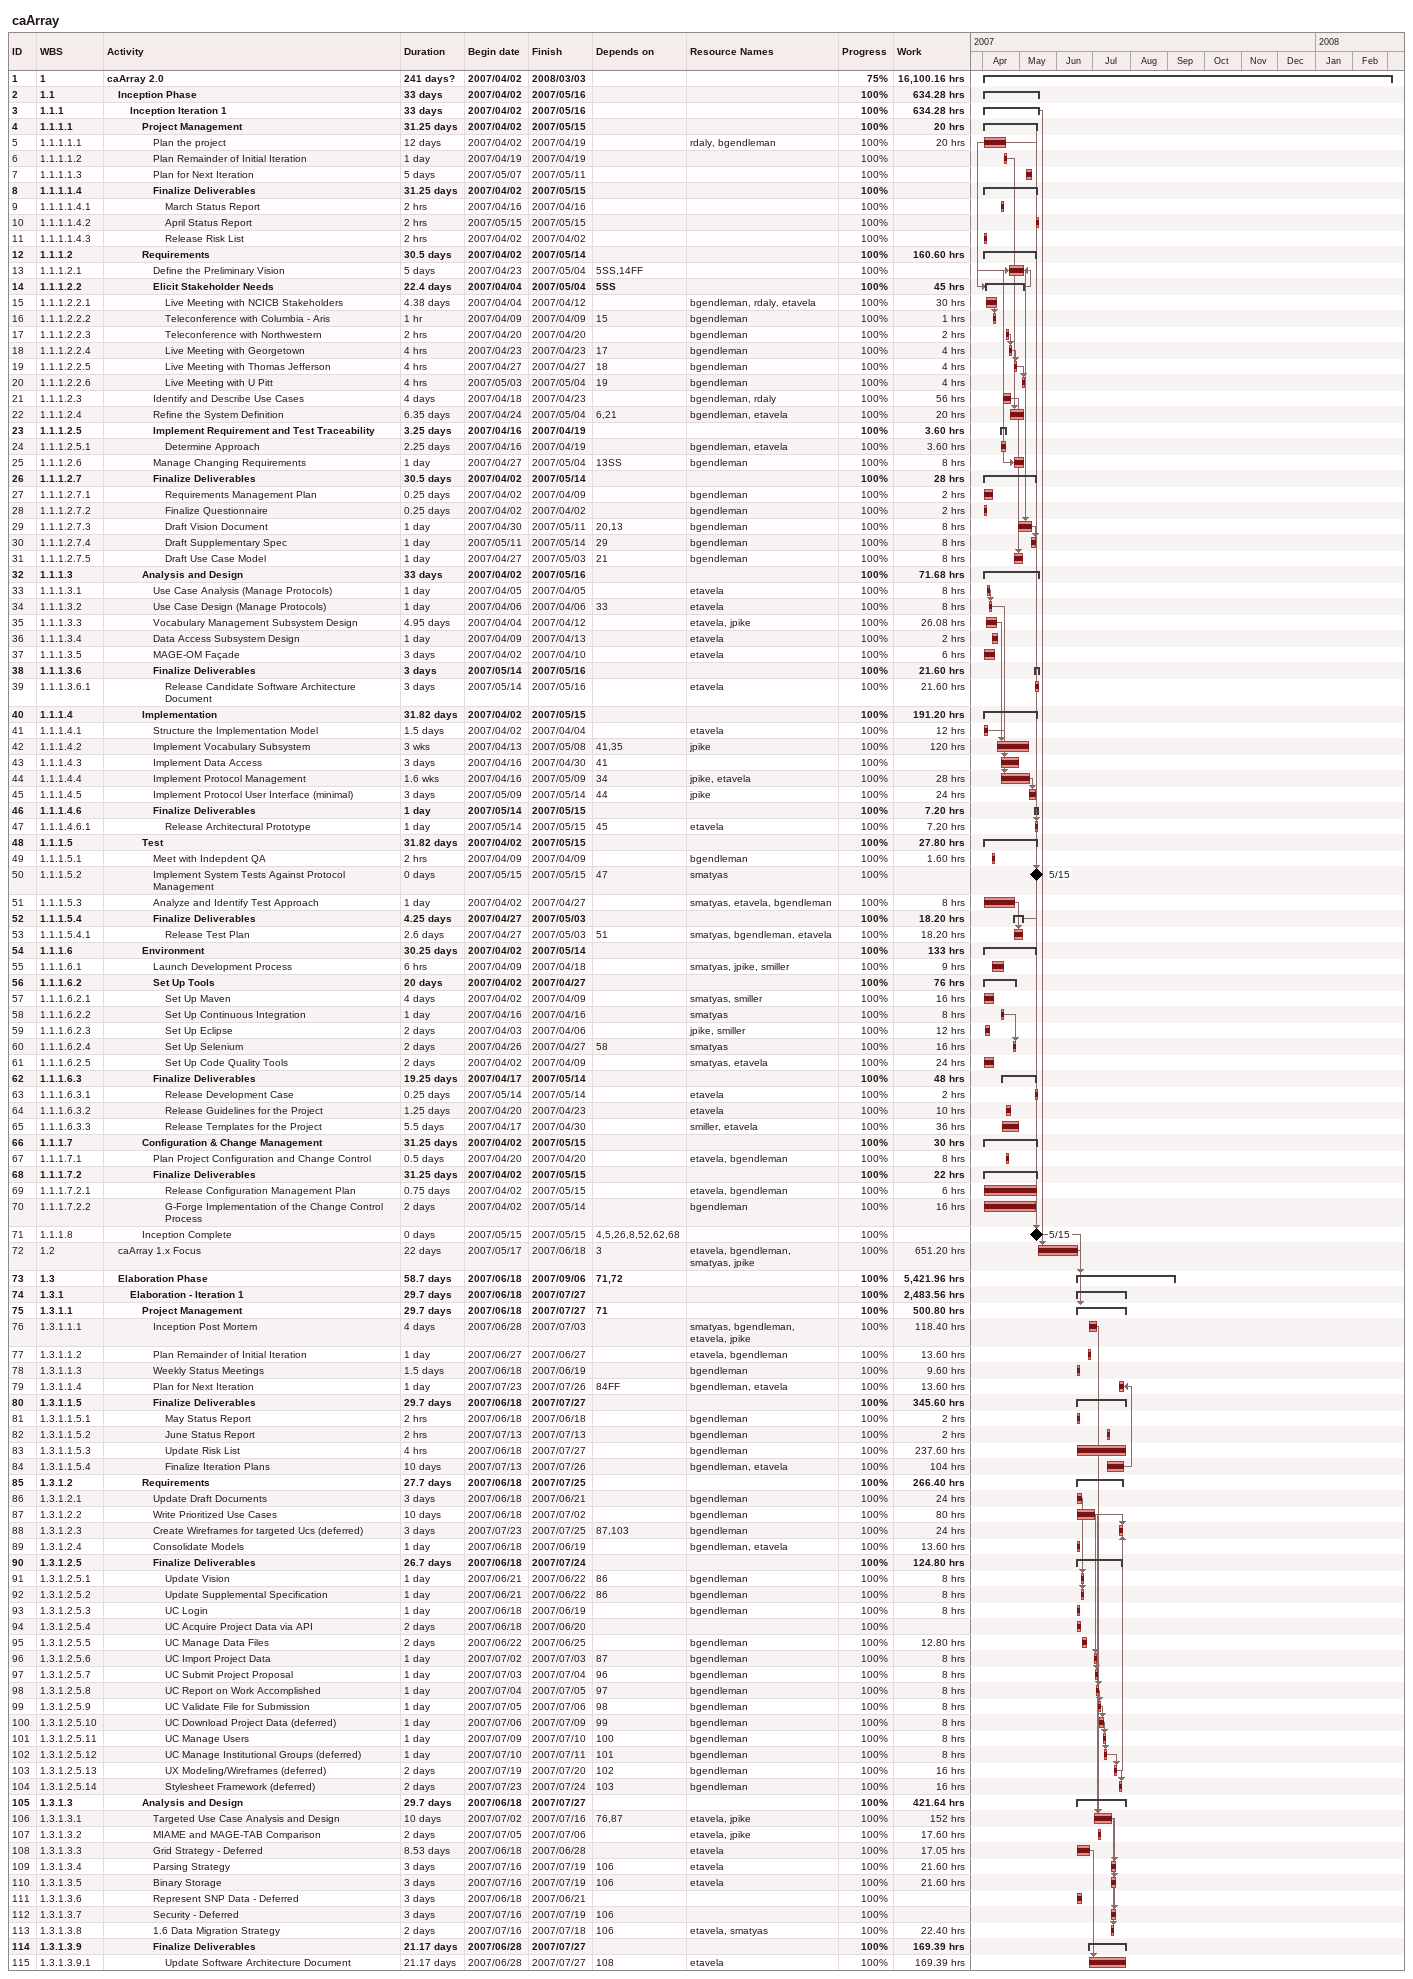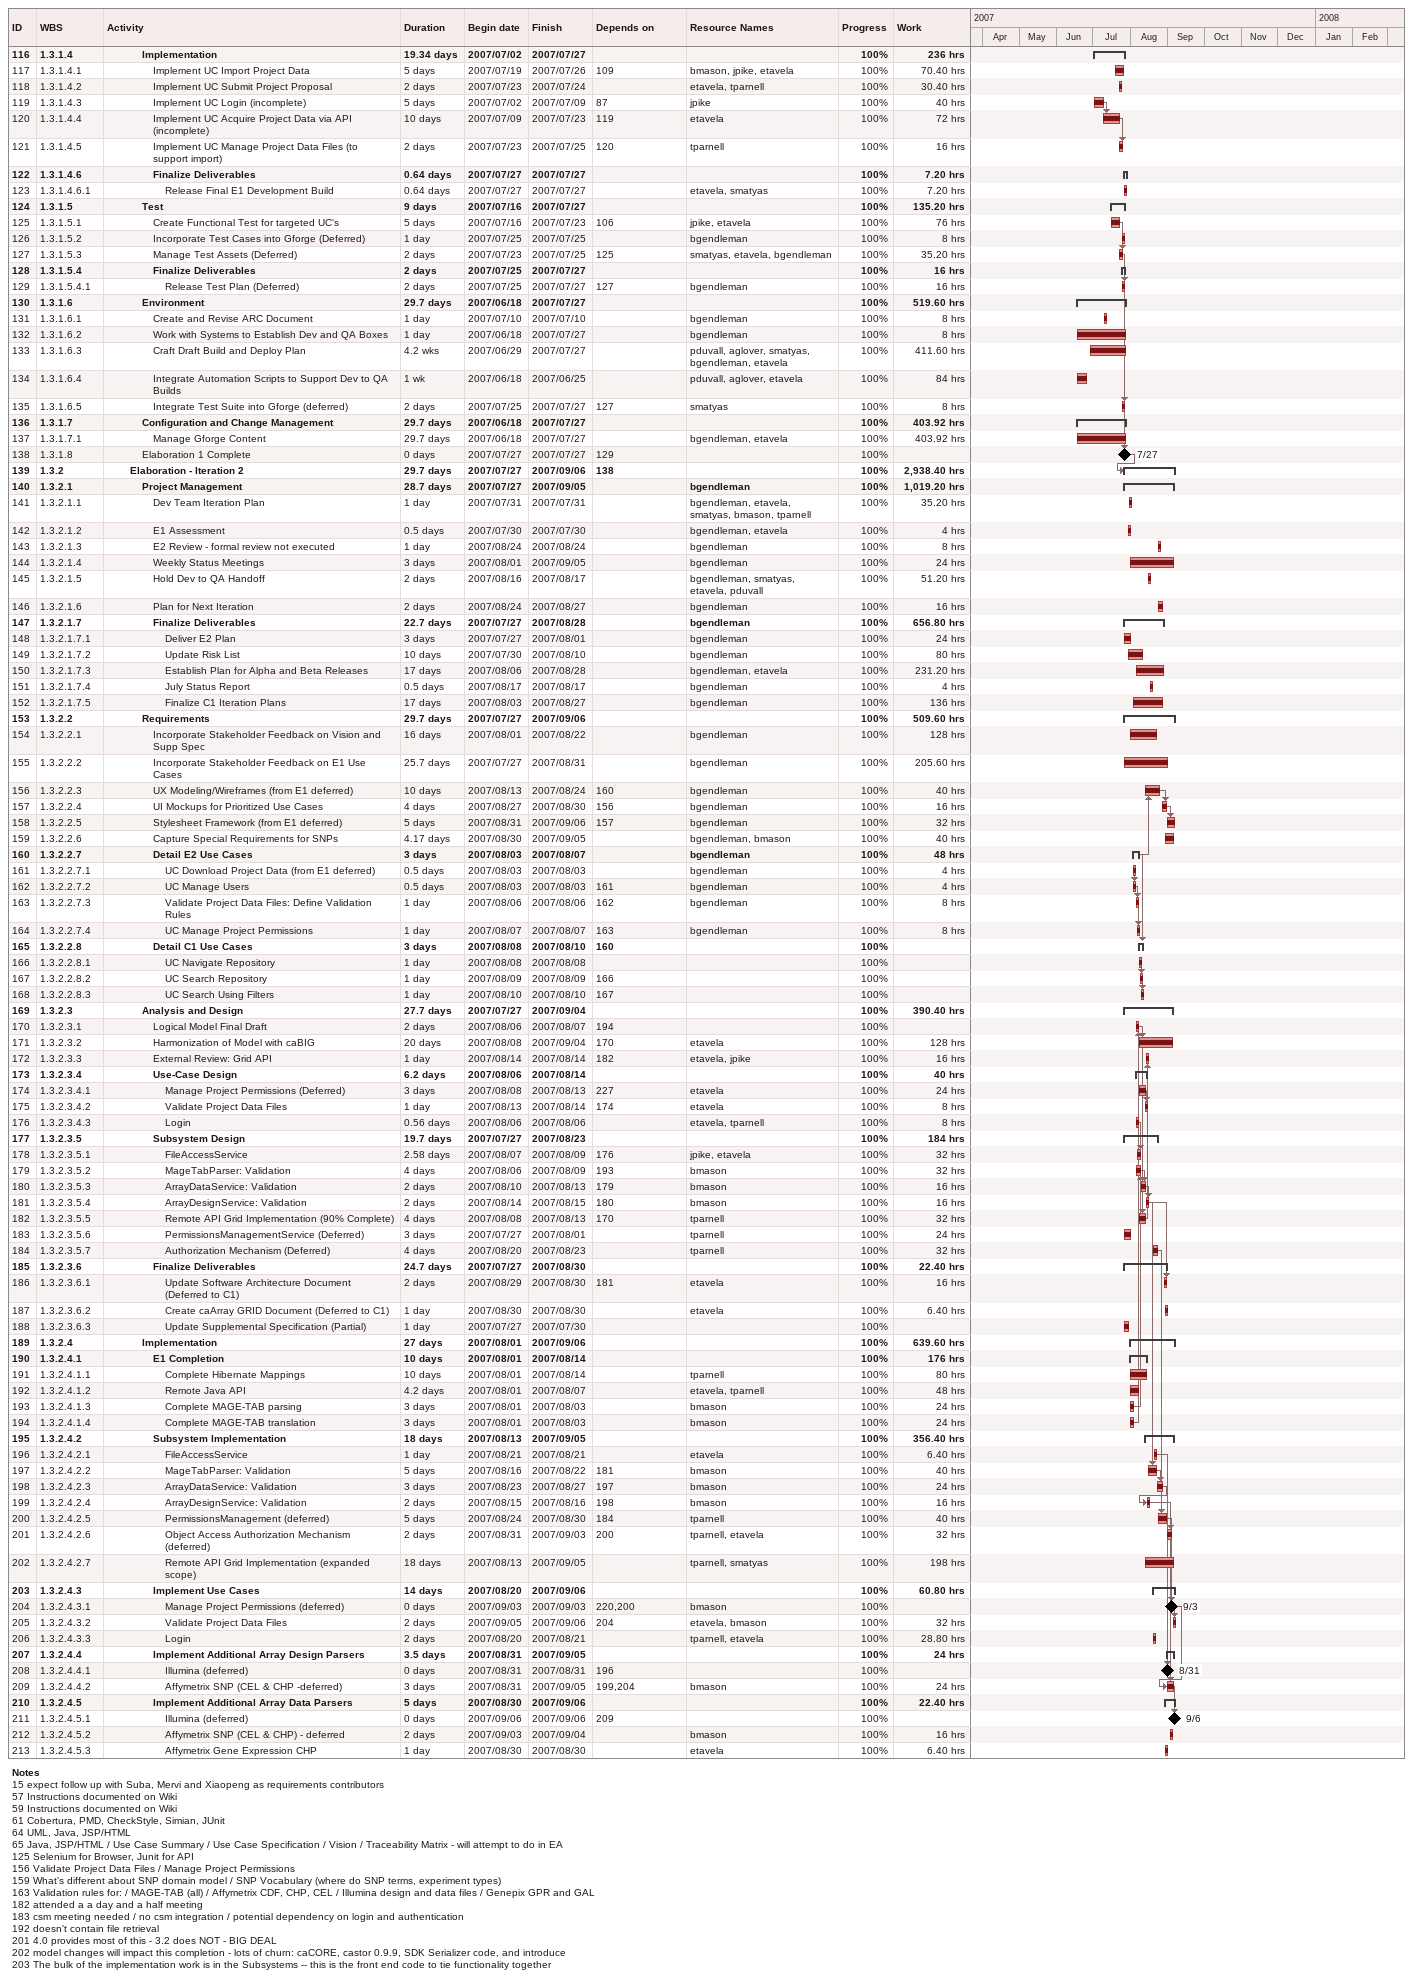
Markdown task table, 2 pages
caArray

| ID | WBS | Task | Duration | Start | Finish | Predecessors | Resources | % complete | Work (h) |
|---|---|---|---|---|---|---|---|---|---|
| 1 | 1 | **caArray 2.0** | 241d? | 2007-04-02 | 2008-03-03 |  |  | 75 | 16100.16 |
| 2 | 1.1 | **Inception Phase** | 33d | 2007-04-02 | 2007-05-16 |  |  | 100 | 634.28 |
| 3 | 1.1.1 | **Inception Iteration 1** | 33d | 2007-04-02 | 2007-05-16 |  |  | 100 | 634.28 |
| 4 | 1.1.1.1 | **Project Management** | 31.25d | 2007-04-02 | 2007-05-15 |  |  | 100 | 20 |
| 5 | 1.1.1.1.1 | Plan the project | 12d | 2007-04-02 | 2007-04-19 |  | rdaly, bgendleman | 100 | 20 |
| 6 | 1.1.1.1.2 | Plan Remainder of Initial Iteration | 1d | 2007-04-19 | 2007-04-19 |  |  | 100 |  |
| 7 | 1.1.1.1.3 | Plan for Next Iteration | 5d | 2007-05-07 | 2007-05-11 |  |  | 100 |  |
| 8 | 1.1.1.1.4 | **Finalize Deliverables** | 31.25d | 2007-04-02 | 2007-05-15 |  |  | 100 |  |
| 9 | 1.1.1.1.4.1 | March Status Report | 2h | 2007-04-16 | 2007-04-16 |  |  | 100 |  |
| 10 | 1.1.1.1.4.2 | April Status Report | 2h | 2007-05-15 | 2007-05-15 |  |  | 100 |  |
| 11 | 1.1.1.1.4.3 | Release Risk List | 2h | 2007-04-02 | 2007-04-02 |  |  | 100 |  |
| 12 | 1.1.1.2 | **Requirements** | 30.5d | 2007-04-02 | 2007-05-14 |  |  | 100 | 160.60 |
| 13 | 1.1.1.2.1 | Define the Preliminary Vision | 5d | 2007-04-23 | 2007-05-04 | 5SS, 14FF |  | 100 |  |
| 14 | 1.1.1.2.2 | **Elicit Stakeholder Needs** | 22.4d | 2007-04-04 | 2007-05-04 | 5SS |  | 100 | 45 |
| 15 | 1.1.1.2.2.1 | Live Meeting with NCICB Stakeholders | 4.38d | 2007-04-04 | 2007-04-12 |  | bgendleman, rdaly, etavela | 100 | 30 |
| 16 | 1.1.1.2.2.2 | Teleconference with Columbia - Aris | 1h | 2007-04-09 | 2007-04-09 | 15 | bgendleman | 100 | 1 |
| 17 | 1.1.1.2.2.3 | Teleconference with Northwestern | 2h | 2007-04-20 | 2007-04-20 |  | bgendleman | 100 | 2 |
| 18 | 1.1.1.2.2.4 | Live Meeting with Georgetown | 4h | 2007-04-23 | 2007-04-23 | 17 | bgendleman | 100 | 4 |
| 19 | 1.1.1.2.2.5 | Live Meeting with Thomas Jefferson | 4h | 2007-04-27 | 2007-04-27 | 18 | bgendleman | 100 | 4 |
| 20 | 1.1.1.2.2.6 | Live Meeting with U Pitt | 4h | 2007-05-03 | 2007-05-04 | 19 | bgendleman | 100 | 4 |
| 21 | 1.1.1.2.3 | Identify and Describe Use Cases | 4d | 2007-04-18 | 2007-04-23 |  | bgendleman, rdaly | 100 | 56 |
| 22 | 1.1.1.2.4 | Refine the System Definition | 6.35d | 2007-04-24 | 2007-05-04 | 6, 21 | bgendleman, etavela | 100 | 20 |
| 23 | 1.1.1.2.5 | **Implement Requirement and Test Traceability** | 3.25d | 2007-04-16 | 2007-04-19 |  |  | 100 | 3.60 |
| 24 | 1.1.1.2.5.1 | Determine Approach | 2.25d | 2007-04-16 | 2007-04-19 |  | bgendleman, etavela | 100 | 3.60 |
| 25 | 1.1.1.2.6 | Manage Changing Requirements | 1d | 2007-04-27 | 2007-05-04 | 13SS | bgendleman | 100 | 8 |
| 26 | 1.1.1.2.7 | **Finalize Deliverables** | 30.5d | 2007-04-02 | 2007-05-14 |  |  | 100 | 28 |
| 27 | 1.1.1.2.7.1 | Requirements Management Plan | 0.25d | 2007-04-02 | 2007-04-09 |  | bgendleman | 100 | 2 |
| 28 | 1.1.1.2.7.2 | Finalize Questionnaire | 0.25d | 2007-04-02 | 2007-04-02 |  | bgendleman | 100 | 2 |
| 29 | 1.1.1.2.7.3 | Draft Vision Document | 1d | 2007-04-30 | 2007-05-11 | 20, 13 | bgendleman | 100 | 8 |
| 30 | 1.1.1.2.7.4 | Draft Supplementary Spec | 1d | 2007-05-11 | 2007-05-14 | 29 | bgendleman | 100 | 8 |
| 31 | 1.1.1.2.7.5 | Draft Use Case Model | 1d | 2007-04-27 | 2007-05-03 | 21 | bgendleman | 100 | 8 |
| 32 | 1.1.1.3 | **Analysis and Design** | 33d | 2007-04-02 | 2007-05-16 |  |  | 100 | 71.68 |
| 33 | 1.1.1.3.1 | Use Case Analysis (Manage Protocols) | 1d | 2007-04-05 | 2007-04-05 |  | etavela | 100 | 8 |
| 34 | 1.1.1.3.2 | Use Case Design (Manage Protocols) | 1d | 2007-04-06 | 2007-04-06 | 33 | etavela | 100 | 8 |
| 35 | 1.1.1.3.3 | Vocabulary Management Subsystem Design | 4.95d | 2007-04-04 | 2007-04-12 |  | etavela, jpike | 100 | 26.08 |
| 36 | 1.1.1.3.4 | Data Access Subsystem Design | 1d | 2007-04-09 | 2007-04-13 |  | etavela | 100 | 2 |
| 37 | 1.1.1.3.5 | MAGE-OM Façade | 3d | 2007-04-02 | 2007-04-10 |  | etavela | 100 | 6 |
| 38 | 1.1.1.3.6 | **Finalize Deliverables** | 3d | 2007-05-14 | 2007-05-16 |  |  | 100 | 21.60 |
| 39 | 1.1.1.3.6.1 | Release Candidate Software Architecture Document | 3d | 2007-05-14 | 2007-05-16 |  | etavela | 100 | 21.60 |
| 40 | 1.1.1.4 | **Implementation** | 31.82d | 2007-04-02 | 2007-05-15 |  |  | 100 | 191.20 |
| 41 | 1.1.1.4.1 | Structure the Implementation Model | 1.5d | 2007-04-02 | 2007-04-04 |  | etavela | 100 | 12 |
| 42 | 1.1.1.4.2 | Implement Vocabulary Subsystem | 3w | 2007-04-13 | 2007-05-08 | 41, 35 | jpike | 100 | 120 |
| 43 | 1.1.1.4.3 | Implement Data Access | 3d | 2007-04-16 | 2007-04-30 | 41 |  | 100 |  |
| 44 | 1.1.1.4.4 | Implement Protocol Management | 1.6w | 2007-04-16 | 2007-05-09 | 34 | jpike, etavela | 100 | 28 |
| 45 | 1.1.1.4.5 | Implement Protocol User Interface (minimal) | 3d | 2007-05-09 | 2007-05-14 | 44 | jpike | 100 | 24 |
| 46 | 1.1.1.4.6 | **Finalize Deliverables** | 1d | 2007-05-14 | 2007-05-15 |  |  | 100 | 7.20 |
| 47 | 1.1.1.4.6.1 | Release Architectural Prototype | 1d | 2007-05-14 | 2007-05-15 | 45 | etavela | 100 | 7.20 |
| 48 | 1.1.1.5 | **Test** | 31.82d | 2007-04-02 | 2007-05-15 |  |  | 100 | 27.80 |
| 49 | 1.1.1.5.1 | Meet with Indepdent QA | 2h | 2007-04-09 | 2007-04-09 |  | bgendleman | 100 | 1.60 |
| 50 | 1.1.1.5.2 | Implement System Tests Against Protocol Management | 0d | 2007-05-15 | 2007-05-15 | 47 | smatyas | 100 |  |
| 51 | 1.1.1.5.3 | Analyze and Identify Test Approach | 1d | 2007-04-02 | 2007-04-27 |  | smatyas, etavela, bgendleman | 100 | 8 |
| 52 | 1.1.1.5.4 | **Finalize Deliverables** | 4.25d | 2007-04-27 | 2007-05-03 |  |  | 100 | 18.20 |
| 53 | 1.1.1.5.4.1 | Release Test Plan | 2.6d | 2007-04-27 | 2007-05-03 | 51 | smatyas, bgendleman, etavela | 100 | 18.20 |
| 54 | 1.1.1.6 | **Environment** | 30.25d | 2007-04-02 | 2007-05-14 |  |  | 100 | 133 |
| 55 | 1.1.1.6.1 | Launch Development Process | 6h | 2007-04-09 | 2007-04-18 |  | smatyas, jpike, smiller | 100 | 9 |
| 56 | 1.1.1.6.2 | **Set Up Tools** | 20d | 2007-04-02 | 2007-04-27 |  |  | 100 | 76 |
| 57 | 1.1.1.6.2.1 | Set Up Maven | 4d | 2007-04-02 | 2007-04-09 |  | smatyas, smiller | 100 | 16 |
| 58 | 1.1.1.6.2.2 | Set Up Continuous Integration | 1d | 2007-04-16 | 2007-04-16 |  | smatyas | 100 | 8 |
| 59 | 1.1.1.6.2.3 | Set Up Eclipse | 2d | 2007-04-03 | 2007-04-06 |  | jpike, smiller | 100 | 12 |
| 60 | 1.1.1.6.2.4 | Set Up Selenium | 2d | 2007-04-26 | 2007-04-27 | 58 | smatyas | 100 | 16 |
| 61 | 1.1.1.6.2.5 | Set Up Code Quality Tools | 2d | 2007-04-02 | 2007-04-09 |  | smatyas, etavela | 100 | 24 |
| 62 | 1.1.1.6.3 | **Finalize Deliverables** | 19.25d | 2007-04-17 | 2007-05-14 |  |  | 100 | 48 |
| 63 | 1.1.1.6.3.1 | Release Development Case | 0.25d | 2007-05-14 | 2007-05-14 |  | etavela | 100 | 2 |
| 64 | 1.1.1.6.3.2 | Release Guidelines for the Project | 1.25d | 2007-04-20 | 2007-04-23 |  | etavela | 100 | 10 |
| 65 | 1.1.1.6.3.3 | Release Templates for the Project | 5.5d | 2007-04-17 | 2007-04-30 |  | smiller, etavela | 100 | 36 |
| 66 | 1.1.1.7 | **Configuration & Change Management** | 31.25d | 2007-04-02 | 2007-05-15 |  |  | 100 | 30 |
| 67 | 1.1.1.7.1 | Plan Project Configuration and Change Control | 0.5d | 2007-04-20 | 2007-04-20 |  | etavela, bgendleman | 100 | 8 |
| 68 | 1.1.1.7.2 | **Finalize Deliverables** | 31.25d | 2007-04-02 | 2007-05-15 |  |  | 100 | 22 |
| 69 | 1.1.1.7.2.1 | Release Configuration Management Plan | 0.75d | 2007-04-02 | 2007-05-15 |  | etavela, bgendleman | 100 | 6 |
| 70 | 1.1.1.7.2.2 | G-Forge Implementation of the Change Control Process | 2d | 2007-04-02 | 2007-05-14 |  | bgendleman | 100 | 16 |
| 71 | 1.1.1.8 | Inception Complete | 0d | 2007-05-15 | 2007-05-15 | 4, 5, 26, 8, 52, 62, 68 |  | 100 |  |
| 72 | 1.2 | caArray 1.x Focus | 22d | 2007-05-17 | 2007-06-18 | 3 | etavela, bgendleman, smatyas, jpike | 100 | 651.20 |
| 73 | 1.3 | **Elaboration Phase** | 58.7d | 2007-06-18 | 2007-09-06 | 71, 72 |  | 100 | 5421.96 |
| 74 | 1.3.1 | **Elaboration - Iteration 1** | 29.7d | 2007-06-18 | 2007-07-27 |  |  | 100 | 2483.56 |
| 75 | 1.3.1.1 | **Project Management** | 29.7d | 2007-06-18 | 2007-07-27 | 71 |  | 100 | 500.80 |
| 76 | 1.3.1.1.1 | Inception Post Mortem | 4d | 2007-06-28 | 2007-07-03 |  | smatyas, bgendleman, etavela, jpike | 100 | 118.40 |
| 77 | 1.3.1.1.2 | Plan Remainder of Initial Iteration | 1d | 2007-06-27 | 2007-06-27 |  | etavela, bgendleman | 100 | 13.60 |
| 78 | 1.3.1.1.3 | Weekly Status Meetings | 1.5d | 2007-06-18 | 2007-06-19 |  | bgendleman | 100 | 9.60 |
| 79 | 1.3.1.1.4 | Plan for Next Iteration | 1d | 2007-07-23 | 2007-07-26 | 84FF | bgendleman, etavela | 100 | 13.60 |
| 80 | 1.3.1.1.5 | **Finalize Deliverables** | 29.7d | 2007-06-18 | 2007-07-27 |  |  | 100 | 345.60 |
| 81 | 1.3.1.1.5.1 | May Status Report | 2h | 2007-06-18 | 2007-06-18 |  | bgendleman | 100 | 2 |
| 82 | 1.3.1.1.5.2 | June Status Report | 2h | 2007-07-13 | 2007-07-13 |  | bgendleman | 100 | 2 |
| 83 | 1.3.1.1.5.3 | Update Risk List | 4h | 2007-06-18 | 2007-07-27 |  | bgendleman | 100 | 237.60 |
| 84 | 1.3.1.1.5.4 | Finalize Iteration Plans | 10d | 2007-07-13 | 2007-07-26 |  | bgendleman, etavela | 100 | 104 |
| 85 | 1.3.1.2 | **Requirements** | 27.7d | 2007-06-18 | 2007-07-25 |  |  | 100 | 266.40 |
| 86 | 1.3.1.2.1 | Update Draft Documents | 3d | 2007-06-18 | 2007-06-21 |  | bgendleman | 100 | 24 |
| 87 | 1.3.1.2.2 | Write Prioritized Use Cases | 10d | 2007-06-18 | 2007-07-02 |  | bgendleman | 100 | 80 |
| 88 | 1.3.1.2.3 | Create Wireframes for targeted Ucs (deferred) | 3d | 2007-07-23 | 2007-07-25 | 87, 103 | bgendleman | 100 | 24 |
| 89 | 1.3.1.2.4 | Consolidate Models | 1d | 2007-06-18 | 2007-06-19 |  | bgendleman, etavela | 100 | 13.60 |
| 90 | 1.3.1.2.5 | **Finalize Deliverables** | 26.7d | 2007-06-18 | 2007-07-24 |  |  | 100 | 124.80 |
| 91 | 1.3.1.2.5.1 | Update Vision | 1d | 2007-06-21 | 2007-06-22 | 86 | bgendleman | 100 | 8 |
| 92 | 1.3.1.2.5.2 | Update Supplemental Specification | 1d | 2007-06-21 | 2007-06-22 | 86 | bgendleman | 100 | 8 |
| 93 | 1.3.1.2.5.3 | UC Login | 1d | 2007-06-18 | 2007-06-19 |  | bgendleman | 100 | 8 |
| 94 | 1.3.1.2.5.4 | UC Acquire Project Data via API | 2d | 2007-06-18 | 2007-06-20 |  |  | 100 |  |
| 95 | 1.3.1.2.5.5 | UC Manage Data Files | 2d | 2007-06-22 | 2007-06-25 |  | bgendleman | 100 | 12.80 |
| 96 | 1.3.1.2.5.6 | UC Import Project Data | 1d | 2007-07-02 | 2007-07-03 | 87 | bgendleman | 100 | 8 |
| 97 | 1.3.1.2.5.7 | UC Submit Project Proposal | 1d | 2007-07-03 | 2007-07-04 | 96 | bgendleman | 100 | 8 |
| 98 | 1.3.1.2.5.8 | UC Report on Work Accomplished | 1d | 2007-07-04 | 2007-07-05 | 97 | bgendleman | 100 | 8 |
| 99 | 1.3.1.2.5.9 | UC Validate File for Submission | 1d | 2007-07-05 | 2007-07-06 | 98 | bgendleman | 100 | 8 |
| 100 | 1.3.1.2.5.10 | UC Download Project Data (deferred) | 1d | 2007-07-06 | 2007-07-09 | 99 | bgendleman | 100 | 8 |
| 101 | 1.3.1.2.5.11 | UC Manage Users | 1d | 2007-07-09 | 2007-07-10 | 100 | bgendleman | 100 | 8 |
| 102 | 1.3.1.2.5.12 | UC Manage Institutional Groups (deferred) | 1d | 2007-07-10 | 2007-07-11 | 101 | bgendleman | 100 | 8 |
| 103 | 1.3.1.2.5.13 | UX Modeling/Wireframes (deferred) | 2d | 2007-07-19 | 2007-07-20 | 102 | bgendleman | 100 | 16 |
| 104 | 1.3.1.2.5.14 | Stylesheet Framework (deferred) | 2d | 2007-07-23 | 2007-07-24 | 103 | bgendleman | 100 | 16 |
| 105 | 1.3.1.3 | **Analysis and Design** | 29.7d | 2007-06-18 | 2007-07-27 |  |  | 100 | 421.64 |
| 106 | 1.3.1.3.1 | Targeted Use Case Analysis and Design | 10d | 2007-07-02 | 2007-07-16 | 76, 87 | etavela, jpike | 100 | 152 |
| 107 | 1.3.1.3.2 | MIAME and MAGE-TAB Comparison | 2d | 2007-07-05 | 2007-07-06 |  | etavela, jpike | 100 | 17.60 |
| 108 | 1.3.1.3.3 | Grid Strategy - Deferred | 8.53d | 2007-06-18 | 2007-06-28 |  | etavela | 100 | 17.05 |
| 109 | 1.3.1.3.4 | Parsing Strategy | 3d | 2007-07-16 | 2007-07-19 | 106 | etavela | 100 | 21.60 |
| 110 | 1.3.1.3.5 | Binary Storage | 3d | 2007-07-16 | 2007-07-19 | 106 | etavela | 100 | 21.60 |
| 111 | 1.3.1.3.6 | Represent SNP Data - Deferred | 3d | 2007-06-18 | 2007-06-21 |  |  | 100 |  |
| 112 | 1.3.1.3.7 | Security - Deferred | 3d | 2007-07-16 | 2007-07-19 | 106 |  | 100 |  |
| 113 | 1.3.1.3.8 | 1.6 Data Migration Strategy | 2d | 2007-07-16 | 2007-07-18 | 106 | etavela, smatyas | 100 | 22.40 |
| 114 | 1.3.1.3.9 | **Finalize Deliverables** | 21.17d | 2007-06-28 | 2007-07-27 |  |  | 100 | 169.39 |
| 115 | 1.3.1.3.9.1 | Update Software Architecture Document | 21.17d | 2007-06-28 | 2007-07-27 | 108 | etavela | 100 | 169.39 |
| 116 | 1.3.1.4 | **Implementation** | 19.34d | 2007-07-02 | 2007-07-27 |  |  | 100 | 236 |
| 117 | 1.3.1.4.1 | Implement UC Import Project Data | 5d | 2007-07-19 | 2007-07-26 | 109 | bmason, jpike, etavela | 100 | 70.40 |
| 118 | 1.3.1.4.2 | Implement UC Submit Project Proposal | 2d | 2007-07-23 | 2007-07-24 |  | etavela, tparnell | 100 | 30.40 |
| 119 | 1.3.1.4.3 | Implement UC Login (incomplete) | 5d | 2007-07-02 | 2007-07-09 | 87 | jpike | 100 | 40 |
| 120 | 1.3.1.4.4 | Implement UC Acquire Project Data via API (incomplete) | 10d | 2007-07-09 | 2007-07-23 | 119 | etavela | 100 | 72 |
| 121 | 1.3.1.4.5 | Implement UC Manage Project Data Files (to support import) | 2d | 2007-07-23 | 2007-07-25 | 120 | tparnell | 100 | 16 |
| 122 | 1.3.1.4.6 | **Finalize Deliverables** | 0.64d | 2007-07-27 | 2007-07-27 |  |  | 100 | 7.20 |
| 123 | 1.3.1.4.6.1 | Release Final E1 Development Build | 0.64d | 2007-07-27 | 2007-07-27 |  | etavela, smatyas | 100 | 7.20 |
| 124 | 1.3.1.5 | **Test** | 9d | 2007-07-16 | 2007-07-27 |  |  | 100 | 135.20 |
| 125 | 1.3.1.5.1 | Create Functional Test for targeted UC's | 5d | 2007-07-16 | 2007-07-23 | 106 | jpike, etavela | 100 | 76 |
| 126 | 1.3.1.5.2 | Incorporate Test Cases into Gforge (Deferred) | 1d | 2007-07-25 | 2007-07-25 |  | bgendleman | 100 | 8 |
| 127 | 1.3.1.5.3 | Manage Test Assets (Deferred) | 2d | 2007-07-23 | 2007-07-25 | 125 | smatyas, etavela, bgendleman | 100 | 35.20 |
| 128 | 1.3.1.5.4 | **Finalize Deliverables** | 2d | 2007-07-25 | 2007-07-27 |  |  | 100 | 16 |
| 129 | 1.3.1.5.4.1 | Release Test Plan (Deferred) | 2d | 2007-07-25 | 2007-07-27 | 127 | bgendleman | 100 | 16 |
| 130 | 1.3.1.6 | **Environment** | 29.7d | 2007-06-18 | 2007-07-27 |  |  | 100 | 519.60 |
| 131 | 1.3.1.6.1 | Create and Revise ARC Document | 1d | 2007-07-10 | 2007-07-10 |  | bgendleman | 100 | 8 |
| 132 | 1.3.1.6.2 | Work with Systems to Establish Dev and QA Boxes | 1d | 2007-06-18 | 2007-07-27 |  | bgendleman | 100 | 8 |
| 133 | 1.3.1.6.3 | Craft Draft Build and Deploy Plan | 4.2w | 2007-06-29 | 2007-07-27 |  | pduvall, aglover, smatyas, bgendleman, etavela | 100 | 411.60 |
| 134 | 1.3.1.6.4 | Integrate Automation Scripts to Support Dev to QA Builds | 1w | 2007-06-18 | 2007-06-25 |  | pduvall, aglover, etavela | 100 | 84 |
| 135 | 1.3.1.6.5 | Integrate Test Suite into Gforge (deferred) | 2d | 2007-07-25 | 2007-07-27 | 127 | smatyas | 100 | 8 |
| 136 | 1.3.1.7 | **Configuration and Change Management** | 29.7d | 2007-06-18 | 2007-07-27 |  |  | 100 | 403.92 |
| 137 | 1.3.1.7.1 | Manage Gforge Content | 29.7d | 2007-06-18 | 2007-07-27 |  | bgendleman, etavela | 100 | 403.92 |
| 138 | 1.3.1.8 | Elaboration 1 Complete | 0d | 2007-07-27 | 2007-07-27 | 129 |  | 100 |  |
| 139 | 1.3.2 | **Elaboration - Iteration 2** | 29.7d | 2007-07-27 | 2007-09-06 | 138 |  | 100 | 2938.40 |
| 140 | 1.3.2.1 | **Project Management** | 28.7d | 2007-07-27 | 2007-09-05 |  | bgendleman | 100 | 1019.20 |
| 141 | 1.3.2.1.1 | Dev Team Iteration Plan | 1d | 2007-07-31 | 2007-07-31 |  | bgendleman, etavela, smatyas, bmason, tparnell | 100 | 35.20 |
| 142 | 1.3.2.1.2 | E1 Assessment | 0.5d | 2007-07-30 | 2007-07-30 |  | bgendleman, etavela | 100 | 4 |
| 143 | 1.3.2.1.3 | E2 Review - formal review not executed | 1d | 2007-08-24 | 2007-08-24 |  | bgendleman | 100 | 8 |
| 144 | 1.3.2.1.4 | Weekly Status Meetings | 3d | 2007-08-01 | 2007-09-05 |  | bgendleman | 100 | 24 |
| 145 | 1.3.2.1.5 | Hold Dev to QA Handoff | 2d | 2007-08-16 | 2007-08-17 |  | bgendleman, smatyas, etavela, pduvall | 100 | 51.20 |
| 146 | 1.3.2.1.6 | Plan for Next Iteration | 2d | 2007-08-24 | 2007-08-27 |  | bgendleman | 100 | 16 |
| 147 | 1.3.2.1.7 | **Finalize Deliverables** | 22.7d | 2007-07-27 | 2007-08-28 |  | bgendleman | 100 | 656.80 |
| 148 | 1.3.2.1.7.1 | Deliver E2 Plan | 3d | 2007-07-27 | 2007-08-01 |  | bgendleman | 100 | 24 |
| 149 | 1.3.2.1.7.2 | Update Risk List | 10d | 2007-07-30 | 2007-08-10 |  | bgendleman | 100 | 80 |
| 150 | 1.3.2.1.7.3 | Establish Plan for Alpha and Beta Releases | 17d | 2007-08-06 | 2007-08-28 |  | bgendleman, etavela | 100 | 231.20 |
| 151 | 1.3.2.1.7.4 | July Status Report | 0.5d | 2007-08-17 | 2007-08-17 |  | bgendleman | 100 | 4 |
| 152 | 1.3.2.1.7.5 | Finalize C1 Iteration Plans | 17d | 2007-08-03 | 2007-08-27 |  | bgendleman | 100 | 136 |
| 153 | 1.3.2.2 | **Requirements** | 29.7d | 2007-07-27 | 2007-09-06 |  |  | 100 | 509.60 |
| 154 | 1.3.2.2.1 | Incorporate Stakeholder Feedback on Vision and Supp Spec | 16d | 2007-08-01 | 2007-08-22 |  | bgendleman | 100 | 128 |
| 155 | 1.3.2.2.2 | Incorporate Stakeholder Feedback on E1 Use Cases | 25.7d | 2007-07-27 | 2007-08-31 |  | bgendleman | 100 | 205.60 |
| 156 | 1.3.2.2.3 | UX Modeling/Wireframes (from E1 deferred) | 10d | 2007-08-13 | 2007-08-24 | 160 | bgendleman | 100 | 40 |
| 157 | 1.3.2.2.4 | UI Mockups for Prioritized Use Cases | 4d | 2007-08-27 | 2007-08-30 | 156 | bgendleman | 100 | 16 |
| 158 | 1.3.2.2.5 | Stylesheet Framework (from E1 deferred) | 5d | 2007-08-31 | 2007-09-06 | 157 | bgendleman | 100 | 32 |
| 159 | 1.3.2.2.6 | Capture Special Requirements for SNPs | 4.17d | 2007-08-30 | 2007-09-05 |  | bgendleman, bmason | 100 | 40 |
| 160 | 1.3.2.2.7 | **Detail E2 Use Cases** | 3d | 2007-08-03 | 2007-08-07 |  | bgendleman | 100 | 48 |
| 161 | 1.3.2.2.7.1 | UC Download Project Data (from E1 deferred) | 0.5d | 2007-08-03 | 2007-08-03 |  | bgendleman | 100 | 4 |
| 162 | 1.3.2.2.7.2 | UC Manage Users | 0.5d | 2007-08-03 | 2007-08-03 | 161 | bgendleman | 100 | 4 |
| 163 | 1.3.2.2.7.3 | Validate Project Data Files: Define Validation Rules | 1d | 2007-08-06 | 2007-08-06 | 162 | bgendleman | 100 | 8 |
| 164 | 1.3.2.2.7.4 | UC Manage Project Permissions | 1d | 2007-08-07 | 2007-08-07 | 163 | bgendleman | 100 | 8 |
| 165 | 1.3.2.2.8 | **Detail C1 Use Cases** | 3d | 2007-08-08 | 2007-08-10 | 160 |  | 100 |  |
| 166 | 1.3.2.2.8.1 | UC Navigate Repository | 1d | 2007-08-08 | 2007-08-08 |  |  | 100 |  |
| 167 | 1.3.2.2.8.2 | UC Search Repository | 1d | 2007-08-09 | 2007-08-09 | 166 |  | 100 |  |
| 168 | 1.3.2.2.8.3 | UC Search Using Filters | 1d | 2007-08-10 | 2007-08-10 | 167 |  | 100 |  |
| 169 | 1.3.2.3 | **Analysis and Design** | 27.7d | 2007-07-27 | 2007-09-04 |  |  | 100 | 390.40 |
| 170 | 1.3.2.3.1 | Logical Model Final Draft | 2d | 2007-08-06 | 2007-08-07 | 194 |  | 100 |  |
| 171 | 1.3.2.3.2 | Harmonization of Model with caBIG | 20d | 2007-08-08 | 2007-09-04 | 170 | etavela | 100 | 128 |
| 172 | 1.3.2.3.3 | External Review: Grid API | 1d | 2007-08-14 | 2007-08-14 | 182 | etavela, jpike | 100 | 16 |
| 173 | 1.3.2.3.4 | **Use-Case Design** | 6.2d | 2007-08-06 | 2007-08-14 |  |  | 100 | 40 |
| 174 | 1.3.2.3.4.1 | Manage Project Permissions (Deferred) | 3d | 2007-08-08 | 2007-08-13 | 227 | etavela | 100 | 24 |
| 175 | 1.3.2.3.4.2 | Validate Project Data Files | 1d | 2007-08-13 | 2007-08-14 | 174 | etavela | 100 | 8 |
| 176 | 1.3.2.3.4.3 | Login | 0.56d | 2007-08-06 | 2007-08-06 |  | etavela, tparnell | 100 | 8 |
| 177 | 1.3.2.3.5 | **Subsystem Design** | 19.7d | 2007-07-27 | 2007-08-23 |  |  | 100 | 184 |
| 178 | 1.3.2.3.5.1 | FileAccessService | 2.58d | 2007-08-07 | 2007-08-09 | 176 | jpike, etavela | 100 | 32 |
| 179 | 1.3.2.3.5.2 | MageTabParser: Validation | 4d | 2007-08-06 | 2007-08-09 | 193 | bmason | 100 | 32 |
| 180 | 1.3.2.3.5.3 | ArrayDataService: Validation | 2d | 2007-08-10 | 2007-08-13 | 179 | bmason | 100 | 16 |
| 181 | 1.3.2.3.5.4 | ArrayDesignService: Validation | 2d | 2007-08-14 | 2007-08-15 | 180 | bmason | 100 | 16 |
| 182 | 1.3.2.3.5.5 | Remote API Grid Implementation (90% Complete) | 4d | 2007-08-08 | 2007-08-13 | 170 | tparnell | 100 | 32 |
| 183 | 1.3.2.3.5.6 | PermissionsManagementService (Deferred) | 3d | 2007-07-27 | 2007-08-01 |  | tparnell | 100 | 24 |
| 184 | 1.3.2.3.5.7 | Authorization Mechanism (Deferred) | 4d | 2007-08-20 | 2007-08-23 |  | tparnell | 100 | 32 |
| 185 | 1.3.2.3.6 | **Finalize Deliverables** | 24.7d | 2007-07-27 | 2007-08-30 |  |  | 100 | 22.40 |
| 186 | 1.3.2.3.6.1 | Update Software Architecture Document (Deferred to C1) | 2d | 2007-08-29 | 2007-08-30 | 181 | etavela | 100 | 16 |
| 187 | 1.3.2.3.6.2 | Create caArray GRID Document (Deferred to C1) | 1d | 2007-08-30 | 2007-08-30 |  | etavela | 100 | 6.40 |
| 188 | 1.3.2.3.6.3 | Update Supplemental Specification (Partial) | 1d | 2007-07-27 | 2007-07-30 |  |  | 100 |  |
| 189 | 1.3.2.4 | **Implementation** | 27d | 2007-08-01 | 2007-09-06 |  |  | 100 | 639.60 |
| 190 | 1.3.2.4.1 | **E1 Completion** | 10d | 2007-08-01 | 2007-08-14 |  |  | 100 | 176 |
| 191 | 1.3.2.4.1.1 | Complete Hibernate Mappings | 10d | 2007-08-01 | 2007-08-14 |  | tparnell | 100 | 80 |
| 192 | 1.3.2.4.1.2 | Remote Java API | 4.2d | 2007-08-01 | 2007-08-07 |  | etavela, tparnell | 100 | 48 |
| 193 | 1.3.2.4.1.3 | Complete MAGE-TAB parsing | 3d | 2007-08-01 | 2007-08-03 |  | bmason | 100 | 24 |
| 194 | 1.3.2.4.1.4 | Complete MAGE-TAB translation | 3d | 2007-08-01 | 2007-08-03 |  | bmason | 100 | 24 |
| 195 | 1.3.2.4.2 | **Subsystem Implementation** | 18d | 2007-08-13 | 2007-09-05 |  |  | 100 | 356.40 |
| 196 | 1.3.2.4.2.1 | FileAccessService | 1d | 2007-08-21 | 2007-08-21 |  | etavela | 100 | 6.40 |
| 197 | 1.3.2.4.2.2 | MageTabParser: Validation | 5d | 2007-08-16 | 2007-08-22 | 181 | bmason | 100 | 40 |
| 198 | 1.3.2.4.2.3 | ArrayDataService: Validation | 3d | 2007-08-23 | 2007-08-27 | 197 | bmason | 100 | 24 |
| 199 | 1.3.2.4.2.4 | ArrayDesignService: Validation | 2d | 2007-08-15 | 2007-08-16 | 198 | bmason | 100 | 16 |
| 200 | 1.3.2.4.2.5 | PermissionsManagement (deferred) | 5d | 2007-08-24 | 2007-08-30 | 184 | tparnell | 100 | 40 |
| 201 | 1.3.2.4.2.6 | Object Access Authorization Mechanism (deferred) | 2d | 2007-08-31 | 2007-09-03 | 200 | tparnell, etavela | 100 | 32 |
| 202 | 1.3.2.4.2.7 | Remote API Grid Implementation (expanded scope) | 18d | 2007-08-13 | 2007-09-05 |  | tparnell, smatyas | 100 | 198 |
| 203 | 1.3.2.4.3 | **Implement Use Cases** | 14d | 2007-08-20 | 2007-09-06 |  |  | 100 | 60.80 |
| 204 | 1.3.2.4.3.1 | Manage Project Permissions (deferred) | 0d | 2007-09-03 | 2007-09-03 | 220, 200 | bmason | 100 |  |
| 205 | 1.3.2.4.3.2 | Validate Project Data Files | 2d | 2007-09-05 | 2007-09-06 | 204 | etavela, bmason | 100 | 32 |
| 206 | 1.3.2.4.3.3 | Login | 2d | 2007-08-20 | 2007-08-21 |  | tparnell, etavela | 100 | 28.80 |
| 207 | 1.3.2.4.4 | **Implement Additional Array Design Parsers** | 3.5d | 2007-08-31 | 2007-09-05 |  |  | 100 | 24 |
| 208 | 1.3.2.4.4.1 | Illumina (deferred) | 0d | 2007-08-31 | 2007-08-31 | 196 |  | 100 |  |
| 209 | 1.3.2.4.4.2 | Affymetrix SNP (CEL & CHP -deferred) | 3d | 2007-08-31 | 2007-09-05 | 199, 204 | bmason | 100 | 24 |
| 210 | 1.3.2.4.5 | **Implement Additional Array Data Parsers** | 5d | 2007-08-30 | 2007-09-06 |  |  | 100 | 22.40 |
| 211 | 1.3.2.4.5.1 | Illumina (deferred) | 0d | 2007-09-06 | 2007-09-06 | 209 |  | 100 |  |
| 212 | 1.3.2.4.5.2 | Affymetrix SNP (CEL & CHP) - deferred | 2d | 2007-09-03 | 2007-09-04 |  | bmason | 100 | 16 |
| 213 | 1.3.2.4.5.3 | Affymetrix Gene Expression CHP | 1d | 2007-08-30 | 2007-08-30 |  | etavela | 100 | 6.40 |

Notes
- 15: expect follow up with Suba, Mervi and Xiaopeng as requirements contributors
- 57: Instructions documented on Wiki
- 59: Instructions documented on Wiki
- 61: Cobertura, PMD, CheckStyle, Simian, JUnit
- 64: UML, Java, JSP/HTML
- 65: Java, JSP/HTML / Use Case Summary / Use Case Specification / Vision / Traceability Matrix - will attempt to do in EA
- 125: Selenium for Browser, Junit for API
- 156: Validate Project Data Files / Manage Project Permissions
- 159: What's different about SNP domain model / SNP Vocabulary (where do SNP terms, experiment types)
- 163: Validation rules for: / MAGE-TAB (all) / Affymetrix CDF, CHP, CEL / Illumina design and data files / Genepix GPR and GAL
- 182: attended a a day and a half meeting
- 183: csm meeting needed / no csm integration / potential dependency on login and authentication
- 192: doesn't contain file retrieval
- 201: 4.0 provides most of this - 3.2 does NOT - BIG DEAL
- 202: model changes will impact this completion - lots of churn: caCORE, castor 0.9.9, SDK Serializer code, and introduce
- 203: The bulk of the implementation work is in the Subsystems -- this is the front end code to tie functionality together
